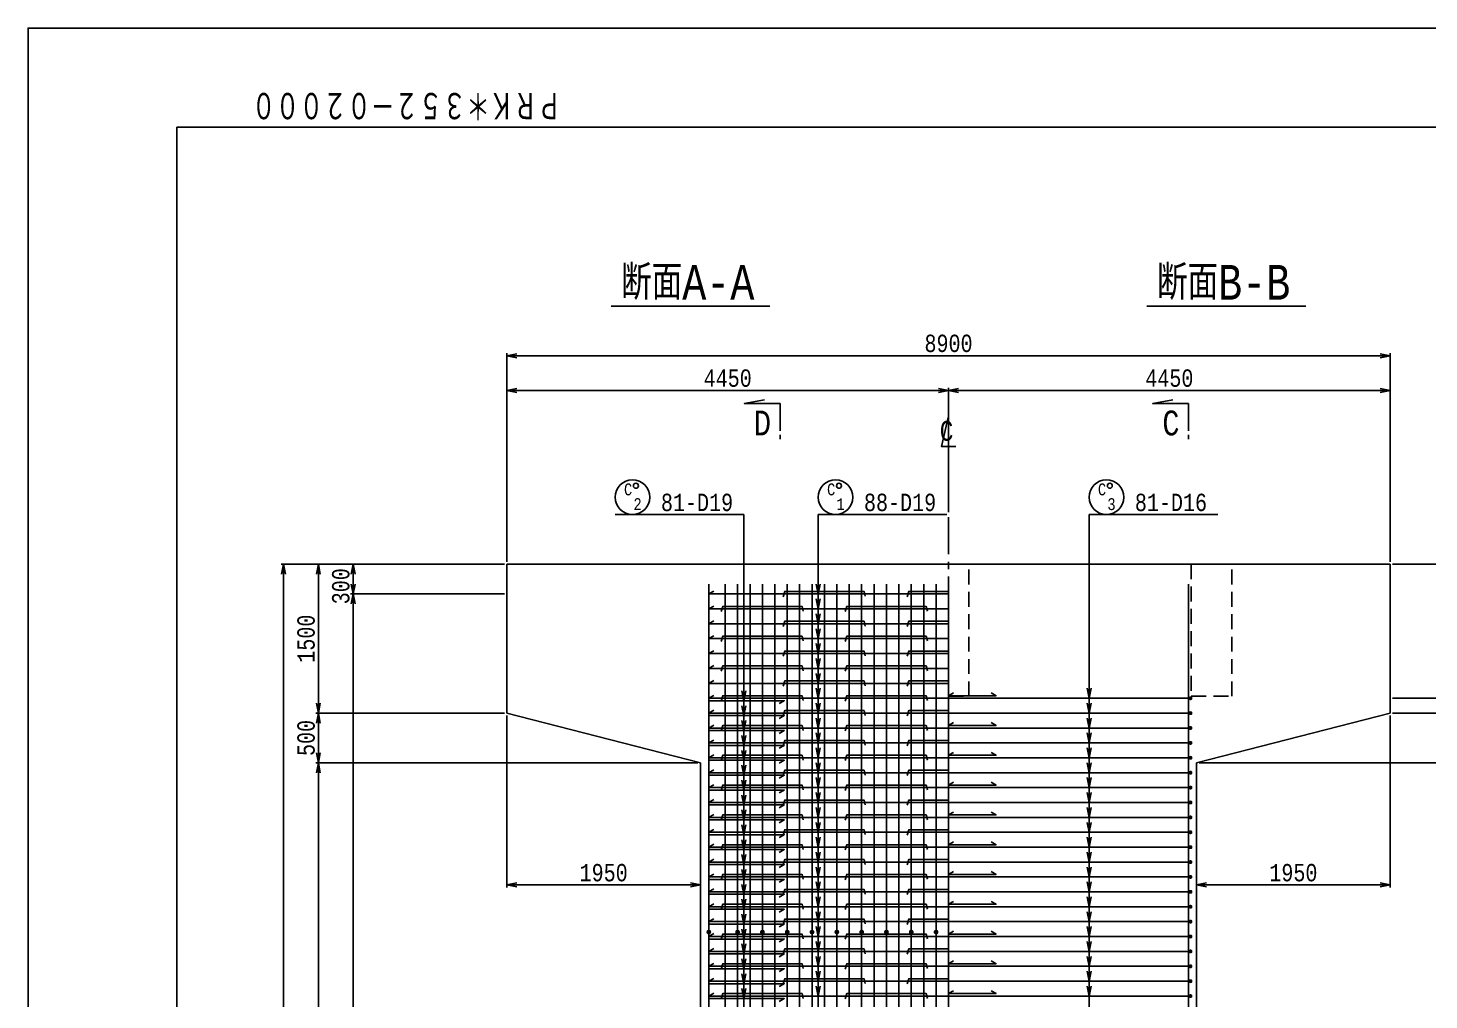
# Model space of a CAD drawing. Extents: x 0 to 42050, y 0 to 29700.
# Drawn here: x 0 to 14117, y 19911 to 29700 of the extents above; entities that cross this region are included whole.
import ezdxf
from ezdxf.enums import TextEntityAlignment as Align

# ---------------------------------------------------------------- set-up
doc = ezdxf.new("R2010")
doc.units = 0
doc.header["$LTSCALE"] = 300
doc.header["$MEASUREMENT"] = 0
doc.linetypes.add('CENTER', pattern=[2, 1.25, -0.25, 0.25, -0.25])
doc.linetypes.add('DASHED', pattern=[0.75, 0.5, -0.25])
doc.layers.get('0').update_dxf_attribs({"linetype": 'CONTINUOUS'})
doc.layers.get('DEFPOINTS').update_dxf_attribs({"linetype": 'CONTINUOUS'})
for name, color, linetype in [('1002', 1, 'CONTINUOUS'), ('1006', 5, 'CONTINUOUS'), ('LAYER0015', 7, 'CONTINUOUS'), ('ガス圧接', 4, 'CONTINUOUS'), ('スターラップ', 6, 'CONTINUOUS'), ('主筋', 3, 'CONTINUOUS'), ('引き出し線', 2, 'CONTINUOUS'), ('構造線', 7, 'CONTINUOUS')]:
    doc.layers.add(name, color=color, linetype=linetype)
doc.styles.get("Standard").update_dxf_attribs({"font": 'monotxt.shx', "width": 0.8, "bigfont": 'extfont.shx'})
doc.dimstyles.new('DIMST1_1', dxfattribs={"dimscale": 50, "dimtxt": 4, "dimasz": 2, "dimexe": 0.5, "dimexo": 0.5, "dimgap": 0.09, "dimtad": 0, "dimdec": 0, "dimzin": 0, "dimtxsty": 'STANDARD', "dimblk": 'ARROW_1', "dimblk1": 'ARROW_1', "dimblk2": 'ARROW_1', "dimcen": 1, "dimdle": 3, "dimclrd": 1, "dimclre": 1, "dimclrt": 3, "dimazin": 3, "dimtfac": 1, "dimtdec": 4, "dimtix": 1, "dimtmove": 0, "dimatfit": 3, "dimtvp": 0.7, "dimtolj": 1, "dimtzin": 0})

# ---------------------------------------------------------------- blocks, each defined once
blk = doc.blocks.new('GROUP_1')
at = {"layer": 'LAYER0015', "color": 1, "linetype": 'CONTINUOUS'}
for p, q in [((-39050, 27700), (40050, 27700)), ((-39050, -27700), (-39050, 27700))]:
    blk.add_line(p, q, dxfattribs=at)
blk = doc.blocks.new('DOT1')
at = {"const_width": 0.5}
blk.add_lwpolyline([(-0.25, 0, 1), (0.25, 0, 1)], format="xyb", close=True, dxfattribs=at)
blk = doc.blocks.new('ARROW_1')
at = {"color": 0}
for p, q in [((0, 0), (-1, 0.2)), ((0, 0), (-1, -0.2)), ((-1, 0), (0, 0))]:
    blk.add_line(p, q, dxfattribs=at)
blk = doc.blocks.new('*D28')
at = {"color": 2, "linetype": 'BYBLOCK'}
for p, q in [((5658, 23681), (5658, 25781)), ((5758, 25756), (14458, 25756)), ((14558, 23681), (14558, 25781))]:
    blk.add_line(p, q, dxfattribs=at)
at = {"layer": 'DEFPOINTS', "color": 0, "linetype": 'BYBLOCK'}
for p in [(14558, 25756), (5658, 23656), (14558, 23656)]:
    blk.add_point(p, dxfattribs=at)
at = {"color": 2, "linetype": 'BYBLOCK', "xscale": 100, "yscale": 100, "zscale": 100, "rotation": 180}
blk.add_blockref('ARROW_1', (5658, 25756), dxfattribs=at)
at = {"color": 2, "linetype": 'BYBLOCK', "xscale": 100, "yscale": 100, "zscale": 100}
blk.add_blockref('ARROW_1', (14558, 25756), dxfattribs=at)
at = {"color": 6, "linetype": 'BYBLOCK', "insert": (10108, 25879), "char_height": 175, "attachment_point": 5}
blk.add_mtext('\\A1;8900', dxfattribs=at)
blk = doc.blocks.new('*D29')
at = {"color": 2, "linetype": 'BYBLOCK'}
for p, q in [((10108, 24181), (10108, 25431)), ((5758, 25406), (10008, 25406))]:
    blk.add_line(p, q, dxfattribs=at)
at = {"layer": 'DEFPOINTS', "color": 0, "linetype": 'BYBLOCK'}
for p in [(5658, 25406), (10108, 25406), (10108, 24156)]:
    blk.add_point(p, dxfattribs=at)
at = {"color": 2, "linetype": 'BYBLOCK', "xscale": 100, "yscale": 100, "zscale": 100, "rotation": 180}
blk.add_blockref('ARROW_1', (5658, 25406), dxfattribs=at)
at = {"color": 2, "linetype": 'BYBLOCK', "xscale": 100, "yscale": 100, "zscale": 100}
blk.add_blockref('ARROW_1', (10108, 25406), dxfattribs=at)
at = {"color": 6, "linetype": 'BYBLOCK', "insert": (7883, 25529), "char_height": 175, "attachment_point": 5}
blk.add_mtext('\\A1;4450', dxfattribs=at)
blk = doc.blocks.new('*D30')
at = {"color": 2, "linetype": 'BYBLOCK'}
blk.add_line((10208, 25406), (14458, 25406), dxfattribs=at)
at = {"layer": 'DEFPOINTS', "color": 0, "linetype": 'BYBLOCK'}
for p in [(14558, 25406), (14558, 25406), (10108, 24156)]:
    blk.add_point(p, dxfattribs=at)
at = {"color": 2, "linetype": 'BYBLOCK', "xscale": 100, "yscale": 100, "zscale": 100, "rotation": 180}
blk.add_blockref('ARROW_1', (10108, 25406), dxfattribs=at)
at = {"color": 2, "linetype": 'BYBLOCK', "xscale": 100, "yscale": 100, "zscale": 100}
blk.add_blockref('ARROW_1', (14558, 25406), dxfattribs=at)
at = {"color": 6, "linetype": 'BYBLOCK', "insert": (12333, 25529), "char_height": 175, "attachment_point": 5}
blk.add_mtext('\\A1;4450', dxfattribs=at)
blk = doc.blocks.new('*D31')
at = {"color": 2, "linetype": 'BYBLOCK'}
for p, q in [((5658, 22131), (5658, 20401)), ((5758, 20426), (7508, 20426))]:
    blk.add_line(p, q, dxfattribs=at)
at = {"layer": 'DEFPOINTS', "color": 0, "linetype": 'BYBLOCK'}
for p in [(5658, 22156), (7608, 20426), (7608, 20426)]:
    blk.add_point(p, dxfattribs=at)
at = {"color": 2, "linetype": 'BYBLOCK', "xscale": 100, "yscale": 100, "zscale": 100, "rotation": 180}
blk.add_blockref('ARROW_1', (5658, 20426), dxfattribs=at)
at = {"color": 2, "linetype": 'BYBLOCK', "xscale": 100, "yscale": 100, "zscale": 100}
blk.add_blockref('ARROW_1', (7608, 20426), dxfattribs=at)
at = {"color": 6, "linetype": 'BYBLOCK', "insert": (6633, 20548), "char_height": 175, "attachment_point": 5}
blk.add_mtext('\\A1;1950', dxfattribs=at)
blk = doc.blocks.new('*D32')
at = {"color": 2, "linetype": 'BYBLOCK'}
for p, q in [((14558, 22131), (14558, 20401)), ((12708, 20426), (14458, 20426))]:
    blk.add_line(p, q, dxfattribs=at)
at = {"layer": 'DEFPOINTS', "color": 0, "linetype": 'BYBLOCK'}
for p in [(14558, 22156), (12608, 20426), (14558, 20426)]:
    blk.add_point(p, dxfattribs=at)
at = {"color": 2, "linetype": 'BYBLOCK', "xscale": 100, "yscale": 100, "zscale": 100, "rotation": 180}
blk.add_blockref('ARROW_1', (12608, 20426), dxfattribs=at)
at = {"color": 2, "linetype": 'BYBLOCK', "xscale": 100, "yscale": 100, "zscale": 100}
blk.add_blockref('ARROW_1', (14558, 20426), dxfattribs=at)
at = {"color": 6, "linetype": 'BYBLOCK', "insert": (13583, 20548), "char_height": 175, "attachment_point": 5}
blk.add_mtext('\\A1;1950', dxfattribs=at)
blk = doc.blocks.new('*D34')
at = {"color": 2, "linetype": 'BYBLOCK'}
for p, q in [((4800, 24100), (2550, 24100)), ((2575, 11900), (2575, 24000))]:
    blk.add_line(p, q, dxfattribs=at)
at = {"layer": 'DEFPOINTS', "color": 0, "linetype": 'BYBLOCK'}
for p in [(2575, 24100), (4825, 24100), (4275, 11800)]:
    blk.add_point(p, dxfattribs=at)
at = {"color": 2, "linetype": 'BYBLOCK', "xscale": 100, "yscale": 100, "zscale": 100}
for p, rotation in [((2575, 24100), 90), ((2575, 11800), 270)]:
    blk.add_blockref('ARROW_1', p, dxfattribs=dict(at, rotation=rotation))
at = {"color": 6, "linetype": 'BYBLOCK', "insert": (2453, 17950), "char_height": 175, "attachment_point": 5, "rotation": 90}
blk.add_mtext('\\A1;12300', dxfattribs=at)
blk = doc.blocks.new('*D37')
at = {"color": 2, "linetype": 'BYBLOCK'}
for p, q in [((7583, 21656), (3733, 21656)), ((3758, 11456), (3758, 21556))]:
    blk.add_line(p, q, dxfattribs=at)
at = {"layer": 'DEFPOINTS', "color": 0, "linetype": 'BYBLOCK'}
for p in [(3758, 21656), (7608, 21656), (3758, 11356)]:
    blk.add_point(p, dxfattribs=at)
at = {"color": 2, "linetype": 'BYBLOCK', "xscale": 100, "yscale": 100, "zscale": 100}
for p, rotation in [((3758, 21656), 90), ((3758, 11356), 270)]:
    blk.add_blockref('ARROW_1', p, dxfattribs=dict(at, rotation=rotation))
at = {"color": 6, "linetype": 'BYBLOCK', "insert": (3635, 16506), "char_height": 175, "attachment_point": 5, "rotation": 90}
blk.add_mtext('\\A1;10300', dxfattribs=at)
blk = doc.blocks.new('*D38')
at = {"color": 2, "linetype": 'BYBLOCK'}
for p, q in [((5633, 22156), (3733, 22156)), ((3758, 21756), (3758, 22056))]:
    blk.add_line(p, q, dxfattribs=at)
at = {"layer": 'DEFPOINTS', "color": 0, "linetype": 'BYBLOCK'}
for p in [(3758, 22156), (5658, 22156), (7608, 21656)]:
    blk.add_point(p, dxfattribs=at)
at = {"color": 2, "linetype": 'BYBLOCK', "xscale": 100, "yscale": 100, "zscale": 100}
for p, rotation in [((3758, 22156), 90), ((3758, 21656), 270)]:
    blk.add_blockref('ARROW_1', p, dxfattribs=dict(at, rotation=rotation))
at = {"color": 6, "linetype": 'BYBLOCK', "insert": (3635, 21906), "char_height": 175, "attachment_point": 5, "rotation": 90}
blk.add_mtext('\\A1;500', dxfattribs=at)
blk = doc.blocks.new('*D39')
at = {"color": 2, "linetype": 'BYBLOCK'}
blk.add_line((3758, 22256), (3758, 23556), dxfattribs=at)
at = {"layer": 'DEFPOINTS', "color": 0, "linetype": 'BYBLOCK'}
for p in [(3758, 23656), (3758, 23656), (5658, 22156)]:
    blk.add_point(p, dxfattribs=at)
at = {"color": 2, "linetype": 'BYBLOCK', "xscale": 100, "yscale": 100, "zscale": 100}
for p, rotation in [((3758, 23656), 90), ((3758, 22156), 270)]:
    blk.add_blockref('ARROW_1', p, dxfattribs=dict(at, rotation=rotation))
at = {"color": 6, "linetype": 'BYBLOCK', "insert": (3635, 22906), "char_height": 175, "attachment_point": 5, "rotation": 90}
blk.add_mtext('\\A1;1500', dxfattribs=at)
blk = doc.blocks.new('*D43')
at = {"color": 2, "linetype": 'BYBLOCK'}
for p, q in [((5633, 23356), (4083, 23356)), ((4108, 11456), (4108, 23256))]:
    blk.add_line(p, q, dxfattribs=at)
at = {"layer": 'DEFPOINTS', "color": 0, "linetype": 'BYBLOCK'}
for p in [(4108, 23356), (5658, 23356), (4108, 11356)]:
    blk.add_point(p, dxfattribs=at)
at = {"color": 2, "linetype": 'BYBLOCK', "xscale": 100, "yscale": 100, "zscale": 100}
for p, rotation in [((4108, 23356), 90), ((4108, 11356), 270)]:
    blk.add_blockref('ARROW_1', p, dxfattribs=dict(at, rotation=rotation))
at = {"color": 6, "linetype": 'BYBLOCK', "insert": (3985, 17356), "char_height": 175, "attachment_point": 5, "rotation": 90}
blk.add_mtext('\\A1;80 x 150 = 12 000', dxfattribs=at)
blk = doc.blocks.new('*D44')
at = {"color": 2, "linetype": 'BYBLOCK'}
blk.add_line((4108, 23456), (4108, 23556), dxfattribs=at)
at = {"layer": 'DEFPOINTS', "color": 0, "linetype": 'BYBLOCK'}
for p in [(4108, 23656), (4108, 23656), (5658, 23356)]:
    blk.add_point(p, dxfattribs=at)
at = {"color": 2, "linetype": 'BYBLOCK', "xscale": 100, "yscale": 100, "zscale": 100}
for p, rotation in [((4108, 23656), 90), ((4108, 23356), 270)]:
    blk.add_blockref('ARROW_1', p, dxfattribs=dict(at, rotation=rotation))
at = {"color": 6, "linetype": 'BYBLOCK', "insert": (3985, 23434), "char_height": 175, "attachment_point": 5, "rotation": 90}
blk.add_mtext('\\A1;300', dxfattribs=at)
blk = doc.blocks.new('*D46')
at = {"color": 2, "linetype": 'BYBLOCK'}
for p, q in [((13750, 24100), (16000, 24100)), ((15975, 11900), (15975, 24000))]:
    blk.add_line(p, q, dxfattribs=at)
at = {"layer": 'DEFPOINTS', "color": 0, "linetype": 'BYBLOCK'}
for p in [(13725, 24100), (15975, 24100), (14275, 11800)]:
    blk.add_point(p, dxfattribs=at)
at = {"color": 2, "linetype": 'BYBLOCK', "xscale": 100, "yscale": 100, "zscale": 100}
for p, rotation in [((15975, 24100), 90), ((15975, 11800), 270)]:
    blk.add_blockref('ARROW_1', p, dxfattribs=dict(at, rotation=rotation))
at = {"color": 6, "linetype": 'BYBLOCK', "insert": (15853, 17950), "char_height": 175, "attachment_point": 5, "rotation": 90}
blk.add_mtext('\\A1;12300', dxfattribs=at)
blk = doc.blocks.new('*D49')
at = {"color": 2, "linetype": 'BYBLOCK'}
for p, q in [((12633, 21656), (16483, 21656)), ((16458, 11456), (16458, 21556))]:
    blk.add_line(p, q, dxfattribs=at)
at = {"layer": 'DEFPOINTS', "color": 0, "linetype": 'BYBLOCK'}
for p in [(12608, 21656), (16458, 21656), (16458, 11356)]:
    blk.add_point(p, dxfattribs=at)
at = {"color": 2, "linetype": 'BYBLOCK', "xscale": 100, "yscale": 100, "zscale": 100}
for p, rotation in [((16458, 21656), 90), ((16458, 11356), 270)]:
    blk.add_blockref('ARROW_1', p, dxfattribs=dict(at, rotation=rotation))
at = {"color": 6, "linetype": 'BYBLOCK', "insert": (16335, 16506), "char_height": 175, "attachment_point": 5, "rotation": 90}
blk.add_mtext('\\A1;10300', dxfattribs=at)
blk = doc.blocks.new('*D50')
at = {"color": 2, "linetype": 'BYBLOCK'}
for p, q in [((14583, 22156), (16483, 22156)), ((16458, 21756), (16458, 22056))]:
    blk.add_line(p, q, dxfattribs=at)
at = {"layer": 'DEFPOINTS', "color": 0, "linetype": 'BYBLOCK'}
for p in [(14558, 22156), (16458, 22156), (12608, 21656)]:
    blk.add_point(p, dxfattribs=at)
at = {"color": 2, "linetype": 'BYBLOCK', "xscale": 100, "yscale": 100, "zscale": 100}
for p, rotation in [((16458, 22156), 90), ((16458, 21656), 270)]:
    blk.add_blockref('ARROW_1', p, dxfattribs=dict(at, rotation=rotation))
at = {"color": 6, "linetype": 'BYBLOCK', "insert": (16335, 21906), "char_height": 175, "attachment_point": 5, "rotation": 90}
blk.add_mtext('\\A1;500', dxfattribs=at)
blk = doc.blocks.new('*D51')
at = {"color": 2, "linetype": 'BYBLOCK'}
blk.add_line((16458, 22256), (16458, 23556), dxfattribs=at)
at = {"layer": 'DEFPOINTS', "color": 0, "linetype": 'BYBLOCK'}
for p in [(16458, 23656), (16458, 23656), (14558, 22156)]:
    blk.add_point(p, dxfattribs=at)
at = {"color": 2, "linetype": 'BYBLOCK', "xscale": 100, "yscale": 100, "zscale": 100}
for p, rotation in [((16458, 23656), 90), ((16458, 22156), 270)]:
    blk.add_blockref('ARROW_1', p, dxfattribs=dict(at, rotation=rotation))
at = {"color": 6, "linetype": 'BYBLOCK', "insert": (16335, 22906), "char_height": 175, "attachment_point": 5, "rotation": 90}
blk.add_mtext('\\A1;1500', dxfattribs=at)
blk = doc.blocks.new('*D117')
at = {"color": 2, "linetype": 'BYBLOCK'}
for p, q in [((39086, 24100), (38736, 24100)), ((38761, 19642), (38761, 24000)), ((13750, 22950), (15300, 22950)), ((15275, 12100), (15275, 22850))]:
    blk.add_line(p, q, dxfattribs=at)
at = {"layer": 'DEFPOINTS', "color": 0, "linetype": 'BYBLOCK'}
for p in [(38761, 24100), (39111, 24100), (13725, 22950), (15275, 22950), (39111, 19542), (15275, 12000)]:
    blk.add_point(p, dxfattribs=at)
at = {"color": 2, "linetype": 'BYBLOCK', "xscale": 100, "yscale": 100, "zscale": 100}
for p, rotation in [((38761, 24100), 90), ((15275, 22950), 90), ((38761, 19542), 270), ((15275, 12000), 270)]:
    blk.add_blockref('ARROW_1', p, dxfattribs=dict(at, rotation=rotation))
at = {"color": 6, "linetype": 'BYBLOCK', "char_height": 175, "attachment_point": 5, "rotation": 90}
for s, insert in [('\\A1;4550', (38639, 21821)), ('\\A1;73 x 150 = 10 950', (15153, 17475))]:
    blk.add_mtext(s, dxfattribs=dict(at, insert=insert))
blk = doc.blocks.new('*D118')
at = {"color": 2, "linetype": 'BYBLOCK'}
for p, q in [((15275, 23050), (15275, 24200)), ((36586, 19500), (36236, 19500)), ((36261, 9695), (36261, 19400)), ((36586, 9595), (36236, 9595))]:
    blk.add_line(p, q, dxfattribs=at)
at = {"layer": 'DEFPOINTS', "color": 0, "linetype": 'BYBLOCK'}
for p in [(15275, 24300), (15275, 24300), (13725, 22950), (36261, 19500), (36611, 19500), (36611, 9595)]:
    blk.add_point(p, dxfattribs=at)
at = {"color": 2, "linetype": 'BYBLOCK', "xscale": 100, "yscale": 100, "zscale": 100}
for p, rotation in [((15275, 24300), 90), ((15275, 22950), 270), ((36261, 19500), 90), ((36261, 9595), 270)]:
    blk.add_blockref('ARROW_1', p, dxfattribs=dict(at, rotation=rotation))
at = {"color": 6, "linetype": 'BYBLOCK', "char_height": 175, "attachment_point": 5, "rotation": 90}
for s, insert in [('\\A1;1350', (15153, 23625)), ('\\A1;9900', (36139, 14547))]:
    blk.add_mtext(s, dxfattribs=dict(at, insert=insert))

msp = doc.modelspace()

# ---------------------------------------------------------------- linework, layer by layer
at = {"color": 4, "linetype": 'CONTINUOUS'}
for p, q in [((7475.1, 26900), (5875.1, 26900)), ((12875.1, 26900), (11275.1, 26900))]:
    msp.add_line(p, q, dxfattribs=at)
at = {"color": 3, "linetype": 'CONTINUOUS'}
for p, q in [((7577.4, 25601.2), (7577.4, 25558)), ((11693.3, 25601.2), (11693.3, 25558))]:
    msp.add_line(p, q, dxfattribs=at)
for points in [[(7420.7, 25953.9), (7217.6, 25918.2), (7577.6, 25918), (7577.4, 25644.4)], [(11536.6, 25953.9), (11333.6, 25918.2), (11693.6, 25918), (11693.4, 25644.4)]]:
    msp.add_lwpolyline(points, dxfattribs=at)
at = {"layer": '1006', "color": 5, "linetype": 'CONTINUOUS'}
msp.add_lwpolyline([(0, 0), (42050, 0), (42050, 29700), (0, 29700), (0, 0)], dxfattribs=at)
at = {"layer": 'ガス圧接', "const_width": 24}
for points in [[(6848.1, 20595, 1), (6872.1, 20595, 1)], [(7138.1, 20595, 1), (7162.1, 20595, 1)], [(7388.1, 20595, 1), (7412.1, 20595, 1)], [(7638.1, 20595, 1), (7662.1, 20595, 1)], [(7888.1, 20595, 1), (7912.1, 20595, 1)], [(8138.1, 20595, 1), (8162.1, 20595, 1)], [(8388.1, 20595, 1), (8412.1, 20595, 1)], [(8638.1, 20595, 1), (8662.1, 20595, 1)], [(8888.1, 20595, 1), (8912.1, 20595, 1)], [(9138.1, 20595, 1), (9162.1, 20595, 1)]]:
    msp.add_lwpolyline(points, format="xyb", close=True, dxfattribs=at)
at = {"layer": 'スターラップ', "color": 6}
for points in [[(6910.1, 24028.9), (6860.1, 24000), (9275.1, 24000)], [(7608.6, 23972), (7625.1, 24025), (8425.1, 24025), (8437.1, 23976.5)], [(8858.6, 23972), (8875.1, 24025), (9275.1, 24025)], [(6910.1, 23878.9), (6860.1, 23850), (9275.1, 23850)], [(6983.6, 23822), (7000.1, 23875), (7800.1, 23875), (7812.1, 23826.5)], [(8233.6, 23822), (8250.1, 23875), (9050.1, 23875), (9062.1, 23826.5)], [(6910.1, 23728.9), (6860.1, 23700), (9275.1, 23700)], [(7608.6, 23672), (7625.1, 23725), (8425.1, 23725), (8437.1, 23676.5)], [(8858.6, 23672), (8875.1, 23725), (9275.1, 23725)], [(6910.1, 23578.9), (6860.1, 23550), (9275.1, 23550)], [(6983.6, 23522), (7000.1, 23575), (7800.1, 23575), (7812.1, 23526.5)], [(8233.6, 23522), (8250.1, 23575), (9050.1, 23575), (9062.1, 23526.5)], [(6910.1, 23428.9), (6860.1, 23400), (9275.1, 23400)], [(7608.6, 23372), (7625.1, 23425), (8425.1, 23425), (8437.1, 23376.5)], [(8858.6, 23372), (8875.1, 23425), (9275.1, 23425)], [(6910.1, 23278.9), (6860.1, 23250), (9275.1, 23250)], [(6983.6, 23222), (7000.1, 23275), (7800.1, 23275), (7812.1, 23226.5)], [(8233.6, 23222), (8250.1, 23275), (9050.1, 23275), (9062.1, 23226.5)], [(6910.1, 23128.9), (6860.1, 23100), (9275.1, 23100)], [(7608.6, 23072), (7625.1, 23125), (8425.1, 23125), (8437.1, 23076.5)], [(8858.6, 23072), (8875.1, 23125), (9275.1, 23125)], [(6910.1, 22978.9), (6860.1, 22950), (11693.6, 22950)], [(6860.1, 22925), (7620.1, 22925), (7570.1, 22896.1)], [(6983.6, 22922), (7000.1, 22975), (7800.1, 22975), (7812.1, 22926.5)], [(8233.6, 22922), (8250.1, 22975), (9050.1, 22975), (9062.1, 22926.5)], [(9325.1, 23003.9), (9275.1, 22975), (9755.1, 22975), (9705.1, 23003.9)], [(6910.1, 22828.9), (6860.1, 22800), (11693.6, 22800)], [(6860.1, 22775), (7620.1, 22775), (7570.1, 22746.1)], [(7608.6, 22772), (7625.1, 22825), (8425.1, 22825), (8437.1, 22776.5)], [(8858.6, 22772), (8875.1, 22825), (9275.1, 22825)], [(6910.1, 22678.9), (6860.1, 22650), (11693.6, 22650)], [(6860.1, 22625), (7620.1, 22625), (7570.1, 22596.1)], [(6983.6, 22622), (7000.1, 22675), (7800.1, 22675), (7812.1, 22626.5)], [(8233.6, 22622), (8250.1, 22675), (9050.1, 22675), (9062.1, 22626.5)], [(9325.1, 22703.9), (9275.1, 22675), (9755.1, 22675), (9705.1, 22703.9)], [(6910.1, 22528.9), (6860.1, 22500), (11693.6, 22500)], [(6860.1, 22475), (7620.1, 22475), (7570.1, 22446.1)], [(7608.6, 22472), (7625.1, 22525), (8425.1, 22525), (8437.1, 22476.5)], [(8858.6, 22472), (8875.1, 22525), (9275.1, 22525)], [(6910.1, 22378.9), (6860.1, 22350), (11693.6, 22350)], [(6860.1, 22325), (7620.1, 22325), (7570.1, 22296.1)], [(6983.6, 22322), (7000.1, 22375), (7800.1, 22375), (7812.1, 22326.5)], [(8233.6, 22322), (8250.1, 22375), (9050.1, 22375), (9062.1, 22326.5)], [(9325.1, 22403.9), (9275.1, 22375), (9755.1, 22375), (9705.1, 22403.9)], [(6910.1, 22228.9), (6860.1, 22200), (11693.6, 22200)], [(6860.1, 22175), (7620.1, 22175), (7570.1, 22146.1)], [(7608.6, 22172), (7625.1, 22225), (8425.1, 22225), (8437.1, 22176.5)], [(8858.6, 22172), (8875.1, 22225), (9275.1, 22225)], [(6910.1, 22078.9), (6860.1, 22050), (11693.6, 22050)], [(6860.1, 22025), (7620.1, 22025), (7570.1, 21996.1)], [(6983.6, 22022), (7000.1, 22075), (7800.1, 22075), (7812.1, 22026.5)], [(8233.6, 22022), (8250.1, 22075), (9050.1, 22075), (9062.1, 22026.5)], [(9325.1, 22103.9), (9275.1, 22075), (9755.1, 22075), (9705.1, 22103.9)], [(6910.1, 21928.9), (6860.1, 21900), (11693.6, 21900)], [(7608.6, 21872), (7625.1, 21925), (8425.1, 21925), (8437.1, 21876.5)], [(8858.6, 21872), (8875.1, 21925), (9275.1, 21925)], [(6860.1, 21875), (7620.1, 21875), (7570.1, 21846.1)], [(6910.1, 21778.9), (6860.1, 21750), (11693.6, 21750)], [(6983.6, 21722), (7000.1, 21775), (7800.1, 21775), (7812.1, 21726.5)], [(8233.6, 21722), (8250.1, 21775), (9050.1, 21775), (9062.1, 21726.5)], [(9325.1, 21803.9), (9275.1, 21775), (9755.1, 21775), (9705.1, 21803.9)], [(6860.1, 21725), (7620.1, 21725), (7570.1, 21696.1)], [(6910.1, 21628.9), (6860.1, 21600), (11693.6, 21600)], [(7608.6, 21572), (7625.1, 21625), (8425.1, 21625), (8437.1, 21576.5)], [(8858.6, 21572), (8875.1, 21625), (9275.1, 21625)], [(6860.1, 21575), (7620.1, 21575), (7570.1, 21546.1)], [(6910.1, 21478.9), (6860.1, 21450), (11693.6, 21450)], [(6983.6, 21422), (7000.1, 21475), (7800.1, 21475), (7812.1, 21426.5)], [(8233.6, 21422), (8250.1, 21475), (9050.1, 21475), (9062.1, 21426.5)], [(9325.1, 21503.9), (9275.1, 21475), (9755.1, 21475), (9705.1, 21503.9)], [(6860.1, 21425), (7620.1, 21425), (7570.1, 21396.1)], [(6910.1, 21328.9), (6860.1, 21300), (11693.6, 21300)], [(7608.6, 21272), (7625.1, 21325), (8425.1, 21325), (8437.1, 21276.5)], [(8858.6, 21272), (8875.1, 21325), (9275.1, 21325)], [(6860.1, 21275), (7620.1, 21275), (7570.1, 21246.1)], [(6910.1, 21178.9), (6860.1, 21150), (11693.6, 21150)], [(9325.1, 21203.9), (9275.1, 21175), (9755.1, 21175), (9705.1, 21203.9)], [(6860.1, 21125), (7620.1, 21125), (7570.1, 21096.1)], [(6983.6, 21122), (7000.1, 21175), (7800.1, 21175), (7812.1, 21126.5)], [(8233.6, 21122), (8250.1, 21175), (9050.1, 21175), (9062.1, 21126.5)], [(6910.1, 21028.9), (6860.1, 21000), (11693.6, 21000)], [(6860.1, 20975), (7620.1, 20975), (7570.1, 20946.1)], [(7608.6, 20972), (7625.1, 21025), (8425.1, 21025), (8437.1, 20976.5)], [(8858.6, 20972), (8875.1, 21025), (9275.1, 21025)], [(9325.1, 20903.9), (9275.1, 20875), (9755.1, 20875), (9705.1, 20903.9)], [(6910.1, 20878.9), (6860.1, 20850), (11693.6, 20850)], [(6860.1, 20825), (7620.1, 20825), (7570.1, 20796.1)], [(6983.6, 20822), (7000.1, 20875), (7800.1, 20875), (7812.1, 20826.5)], [(8233.6, 20822), (8250.1, 20875), (9050.1, 20875), (9062.1, 20826.5)], [(6910.1, 20728.9), (6860.1, 20700), (11693.6, 20700)], [(6860.1, 20675), (7620.1, 20675), (7570.1, 20646.1)], [(7608.6, 20672), (7625.1, 20725), (8425.1, 20725), (8437.1, 20676.5)], [(8858.6, 20672), (8875.1, 20725), (9275.1, 20725)], [(6910.1, 20578.9), (6860.1, 20550), (11693.6, 20550)], [(6860.1, 20525), (7620.1, 20525), (7570.1, 20496.1)], [(6983.6, 20522), (7000.1, 20575), (7800.1, 20575), (7812.1, 20526.5)], [(8233.6, 20522), (8250.1, 20575), (9050.1, 20575), (9062.1, 20526.5)], [(9325.1, 20603.9), (9275.1, 20575), (9755.1, 20575), (9705.1, 20603.9)], [(6910.1, 20428.9), (6860.1, 20400), (11693.6, 20400)], [(6860.1, 20375), (7620.1, 20375), (7570.1, 20346.1)], [(7608.6, 20372), (7625.1, 20425), (8425.1, 20425), (8437.1, 20376.5)], [(8858.6, 20372), (8875.1, 20425), (9275.1, 20425)], [(6910.1, 20278.9), (6860.1, 20250), (11693.6, 20250)], [(6860.1, 20225), (7620.1, 20225), (7570.1, 20196.1)], [(6983.6, 20222), (7000.1, 20275), (7800.1, 20275), (7812.1, 20226.5)], [(8233.6, 20222), (8250.1, 20275), (9050.1, 20275), (9062.1, 20226.5)], [(9325.1, 20303.9), (9275.1, 20275), (9755.1, 20275), (9705.1, 20303.9)], [(6910.1, 20128.9), (6860.1, 20100), (11693.6, 20100)], [(6860.1, 20075), (7620.1, 20075), (7570.1, 20046.1)], [(7608.6, 20072), (7625.1, 20125), (8425.1, 20125), (8437.1, 20076.5)], [(8858.6, 20072), (8875.1, 20125), (9275.1, 20125)], [(6910.1, 19978.9), (6860.1, 19950), (11693.6, 19950)], [(6860.1, 19925), (7620.1, 19925), (7570.1, 19896.1)], [(6983.6, 19922), (7000.1, 19975), (7800.1, 19975), (7812.1, 19926.5)], [(8233.6, 19922), (8250.1, 19975), (9050.1, 19975), (9062.1, 19926.5)], [(9325.1, 20003.9), (9275.1, 19975), (9755.1, 19975), (9705.1, 20003.9)]]:
    msp.add_lwpolyline(points, dxfattribs=at)
at = {"layer": '主筋', "color": 3, "linetype": 'CONTINUOUS'}
for p, q in [((6860.1, 9595), (6860.1, 24100)), ((7025.1, 9461), (7025.1, 24100)), ((7150.1, 9461), (7150.1, 24100)), ((7275.1, 9461), (7275.1, 24100)), ((7400.1, 9461), (7400.1, 24100)), ((7525.1, 9461), (7525.1, 24100)), ((7650.1, 9461), (7650.1, 24100)), ((7775.1, 9461), (7775.1, 24100)), ((7900.1, 9461), (7900.1, 24100)), ((8025.1, 9461), (8025.1, 24100)), ((8150.1, 9461), (8150.1, 24100)), ((8275.1, 9461), (8275.1, 24100)), ((8400.1, 9461), (8400.1, 24100)), ((8525.1, 9461), (8525.1, 24100)), ((8650.1, 9461), (8650.1, 24100)), ((8775.1, 9461), (8775.1, 24100)), ((8900.1, 9461), (8900.1, 24100)), ((9025.1, 9461), (9025.1, 24100)), ((9150.1, 9461), (9150.1, 24100)), ((9275.1, 9461), (9275.1, 24100)), ((11693.6, 9542), (11693.6, 24100))]:
    msp.add_line(p, q, dxfattribs=at)
at = {"layer": '引き出し線', "color": 2, "linetype": 'CONTINUOUS'}
for p, q in [((7212.2, 24800), (5916, 24800)), ((7212.2, 24800), (7212.2, 10475)), ((7962, 24800), (7962, 10500)), ((9258.1, 24800), (7962, 24800)), ((11987.6, 24800), (10691.5, 24800)), ((10691.5, 24800), (10691.5, 10500))]:
    msp.add_line(p, q, dxfattribs=at)
at = {"layer": '引き出し線', "color": 6, "linetype": 'CONTINUOUS'}
msp.add_lwpolyline([(9271, 25778.6), (9203.9, 25486.4), (9348.8, 25486.4)], dxfattribs=at)
at = {"layer": '引き出し線', "color": 2, "linetype": 'CONTINUOUS'}
for centre in [(6091, 24975), (8137, 24975), (10866.5, 24975)]:
    msp.add_circle(centre, 175, dxfattribs=at)
at = {"layer": '引き出し線', "color": 6, "linetype": 'CONTINUOUS'}
for centre in [(6125.6, 25090.3), (8171.5, 25090.3), (10901, 25090.3)]:
    msp.add_circle(centre, 25, dxfattribs=at)
at = {"layer": '構造線', "color": 7, "linetype": 'CENTER'}
msp.add_line((9275.1, 8800), (9275.1, 24800), dxfattribs=at)
at = {"layer": '構造線', "color": 7, "linetype": 'CONTINUOUS'}
for p, q in [((4825.1, 24300), (13725.1, 24300)), ((4825.1, 24300), (4825.1, 22800)), ((13725.1, 24300), (13725.1, 22800)), ((4825.1, 22800), (6775.1, 22300)), ((11775.1, 22300), (13725.1, 22800)), ((6775.1, 12000), (6775.1, 22300)), ((11775.1, 12000), (11775.1, 22300))]:
    msp.add_line(p, q, dxfattribs=at)
at = {"layer": '構造線', "color": 7, "linetype": 'DASHED'}
for points in [[(9275.1, 22970), (9480.1, 22970), (9480.1, 24300)], [(11720.1, 24300), (11720.1, 22970), (12130.1, 22970), (12130.1, 24300)]]:
    msp.add_lwpolyline(points, dxfattribs=at)

# ---------------------------------------------------------------- block references
at = {"linetype": 'CONTINUOUS', "xscale": 0.5, "yscale": 0.5, "zscale": 0.5}
msp.add_blockref('GROUP_1', (21025, 14850), dxfattribs=at)
at = {"layer": 'スターラップ', "color": 3, "xscale": 40, "yscale": 40, "zscale": 40}
for p in [(11713.9, 22950), (11713.9, 22800), (11713.9, 22650), (11713.9, 22500), (11713.9, 22350), (11713.9, 22200), (11713.9, 22050), (11713.9, 21900), (11713.9, 21750), (11713.9, 21600), (11713.9, 21450), (11713.9, 21300), (11713.9, 21150), (11713.9, 21000), (11713.9, 20850), (11713.9, 20700), (11713.9, 20550), (11713.9, 20400), (11713.9, 20250), (11713.9, 20100), (11713.9, 19950)]:
    msp.add_blockref('DOT1', p, dxfattribs=at)
at = {"layer": '引き出し線', "color": 2, "linetype": 'CONTINUOUS', "xscale": -100, "yscale": 100, "zscale": 100, "rotation": 90}
for p in [(7962, 24000), (7962, 23850), (7962, 23700), (7962, 23550), (7962, 23400), (7962, 23250), (7962, 23100), (7212.2, 22925), (7962, 22950), (10691.5, 22950), (7212.2, 22775), (7962, 22800), (10691.5, 22800), (7962, 22650), (10691.5, 22650), (7212.2, 22625), (7962, 22500), (10691.5, 22500), (7212.2, 22475), (7962, 22350), (10691.5, 22350), (7212.2, 22325), (7212.2, 22175), (7962, 22200), (10691.5, 22200), (7212.2, 22025), (7962, 22050), (10691.5, 22050), (7212.2, 21875), (7962, 21900), (10691.5, 21900), (7212.2, 21725), (7962, 21750), (10691.5, 21750), (7212.2, 21575), (7962, 21600), (10691.5, 21600), (7212.2, 21425), (7962, 21450), (10691.5, 21450), (7212.2, 21275), (7962, 21300), (10691.5, 21300), (7212.2, 21125), (7962, 21150), (10691.5, 21150), (7212.2, 20975), (7962, 21000), (10691.5, 21000), (7212.2, 20825), (7962, 20850), (10691.5, 20850), (7212.2, 20675), (7962, 20700), (10691.5, 20700), (7212.2, 20525), (7962, 20550), (10691.5, 20550), (7212.2, 20375), (7962, 20400), (10691.5, 20400), (7962, 20250), (10691.5, 20250), (7212.2, 20225), (7962, 20100), (10691.5, 20100), (7212.2, 20075), (7962, 19950), (10691.5, 19950), (7212.2, 19925)]:
    msp.add_blockref('ARROW_1', p, dxfattribs=at)

# ---------------------------------------------------------------- texts
at = {"color": 4, "width": 0.8}
for s, p in [('断面A-A', (5976.3, 26964.3)), ('断面B-B', (11376.3, 26964.3))]:
    msp.add_text(s, height=350, dxfattribs=at).set_placement(p)
at = {"layer": '1002', "color": 3, "width": 0.8}
for s, p in [('D', (7314.3, 25597.1)), ('C', (11430.2, 25597.1))]:
    msp.add_text(s, height=250, dxfattribs=at).set_placement(p)
at = {"layer": 'LAYER0015', "color": 4, "width": 0.687225}
msp.add_text('ＰＲＫ＊３５２－０２０００', height=300, rotation=180, dxfattribs=at).set_placement((5375, 29075), (2255, 29075), align=Align.FIT)
at = {"layer": '引き出し線', "color": 6, "linetype": 'CONTINUOUS', "width": 0.8}
for s, height, p in [('C', 200, (9325.2, 25542.8)), ('2', 120, (6183.6, 24844.8)), ('1', 120, (8229.5, 24844.8)), ('3', 120, (10959, 24844.8))]:
    msp.add_text(s, height=height, dxfattribs=at).set_placement(p, align=Align.RIGHT)
for p in [(6005.4, 24993.4), (8051.3, 24993.4), (10780.8, 24993.4)]:
    msp.add_text('C', height=120, dxfattribs=at).set_placement(p)
for s, p in [('81-D19', (6377.8, 24835)), ('88-D19', (8423.7, 24835)), ('81-D16', (11153.3, 24835))]:
    msp.add_text(s, height=175, rotation=359.99966, dxfattribs=at).set_placement(p)

# ---------------------------------------------------------------- dimensions: what is measured, and where the dimension line sits
at = {"layer": '1002', "color": 3}
for base, p1, p2, override, picture, middle in [((13725.1, 26400), (4825.1, 24300), (13725.1, 24300), {"dimtxt": 3.5, "dimsah": 1, "dimclrd": 2, "dimclre": 2, "dimclrt": 6}, '*D28', (9275.1, 26522.5)), ((9275.1, 26050), (4825.1, 26050), (9275.1, 24800), {"dimtxt": 3.5, "dimsah": 1, "dimclrd": 2, "dimclre": 2, "dimclrt": 6}, '*D29', (7050.1, 26172.5)), ((13725.1, 26050), (9275.1, 24800), (13725.1, 26050), {"dimtxt": 3.5, "dimsah": 1, "dimse1": 1, "dimclrd": 2, "dimclre": 2, "dimclrt": 6}, '*D30', (11500.1, 26172.5)), ((6775.1, 21069.5), (4825.1, 22800), (6775.1, 21069.5), {"dimtxt": 3.5, "dimsah": 1, "dimclrd": 2, "dimclre": 2, "dimclrt": 6}, '*D31', (5800.1, 21192)), ((13725.1, 21069.5), (11775.1, 21069.5), (13725.1, 22800), {"dimtxt": 3.5, "dimsah": 1, "dimclrd": 2, "dimclre": 2, "dimclrt": 6}, '*D32', (12750.1, 21192))]:
    dim = msp.add_linear_dim(base=base, p1=p1, p2=p2, dimstyle='DIMST1_1', override=override, dxfattribs=at)
    dim.commit()
    dim.dimension.update_dxf_attribs({"geometry": picture, "text_midpoint": middle, "insert": (-832.5, 644)})
for base, p1, p2, picture, middle, set_off in [((2575.1, 24300), (4275.1, 12000), (4825.1, 24300), '*D34', (2452.6, 18150), (0, 200)), ((2925.1, 24300), (4825.1, 22800), (2925.1, 24300), '*D39', (2802.6, 23550), (-832.5, 644)), ((15975.1, 24300), (14275.1, 12000), (13725.1, 24300), '*D46', (15852.6, 18150), (0, 200)), ((15625.1, 24300), (13725.1, 22800), (15625.1, 24300), '*D51', (15502.6, 23550), (-832.5, 644)), ((3275.1, 24000), (3275.1, 12000), (4825.1, 24000), '*D43', (3152.6, 18000), (-832.5, 644)), ((2925.1, 22800), (6775.1, 22300), (4825.1, 22800), '*D38', (2802.6, 22550), (-832.5, 644)), ((15625.1, 22800), (11775.1, 22300), (13725.1, 22800), '*D50', (15502.6, 22550), (-832.5, 644)), ((2925.1, 22300), (2925.1, 12000), (6775.1, 22300), '*D37', (2802.6, 17150), (-832.5, 644)), ((15625.1, 22300), (15625.1, 12000), (11775.1, 22300), '*D49', (15502.6, 17150), (-832.5, 644))]:
    dim = msp.add_linear_dim(base=base, p1=p1, p2=p2, angle=90, dimstyle='DIMST1_1', override={"dimtxt": 3.5, "dimsah": 1, "dimse1": 1, "dimclrd": 2, "dimclre": 2, "dimclrt": 6}, dxfattribs=at)
    dim.commit()
    dim.dimension.update_dxf_attribs({"geometry": picture, "text_midpoint": middle, "insert": set_off})
dim = msp.add_linear_dim(base=(3275.1, 24300), p1=(4825.1, 24000), p2=(3275.1, 24300), angle=90, dimstyle='DIMST1_1', override={"dimtxt": 3.5, "dimsah": 1, "dimse1": 1, "dimclrd": 2, "dimclre": 2, "dimclrt": 6}, dxfattribs=at)
dim.commit()
dim.dimension.update_dxf_attribs({"geometry": '*D44', "text_midpoint": (3152.6, 24078.3), "dimtype": 160, "insert": (-832.5, 644)})
dim = msp.add_aligned_dim(p1=(36611.3, 9595), p2=(36611.3, 19500), distance=350, text='9900', dimstyle='DIMST1_1', override={"dimtxt": 3.5, "dimsah": 1, "dimclrd": 2, "dimclre": 2, "dimclrt": 6}, dxfattribs=at)
dim.commit()
dim.dimension.update_dxf_attribs({"geometry": '*D118', "text_midpoint": (36138.8, 14547.5)})
for base, p1, p2, override, picture, middle in [((15275.1, 24300), (13725.1, 22950), (15275.1, 24300), {"dimtxt": 3.5, "dimsah": 1, "dimse1": 1, "dimclrd": 2, "dimclre": 2, "dimclrt": 6}, '*D118', (15152.6, 23625)), ((15275.1, 22950), (15275.1, 12000), (13725.1, 22950), {"dimtxt": 3.5, "dimsah": 1, "dimclrd": 2, "dimclre": 2, "dimclrt": 6}, '*D117', (15152.6, 17475))]:
    dim = msp.add_linear_dim(base=base, p1=p1, p2=p2, angle=90, dimstyle='DIMST1_1', override=override, dxfattribs=at)
    dim.commit()
    dim.dimension.update_dxf_attribs({"geometry": picture, "text_midpoint": middle})
dim = msp.add_linear_dim(base=(38761.3, 24100), p1=(39111.3, 19542), p2=(39111.3, 24100), angle=90, text='4550', dimstyle='DIMST1_1', override={"dimtxt": 3.5, "dimsah": 1, "dimse1": 1, "dimclrd": 2, "dimclre": 2, "dimclrt": 6}, dxfattribs=at)
dim.commit()
dim.dimension.update_dxf_attribs({"geometry": '*D117', "text_midpoint": (38638.8, 21821)})

doc.saveas('drawing.dxf')
